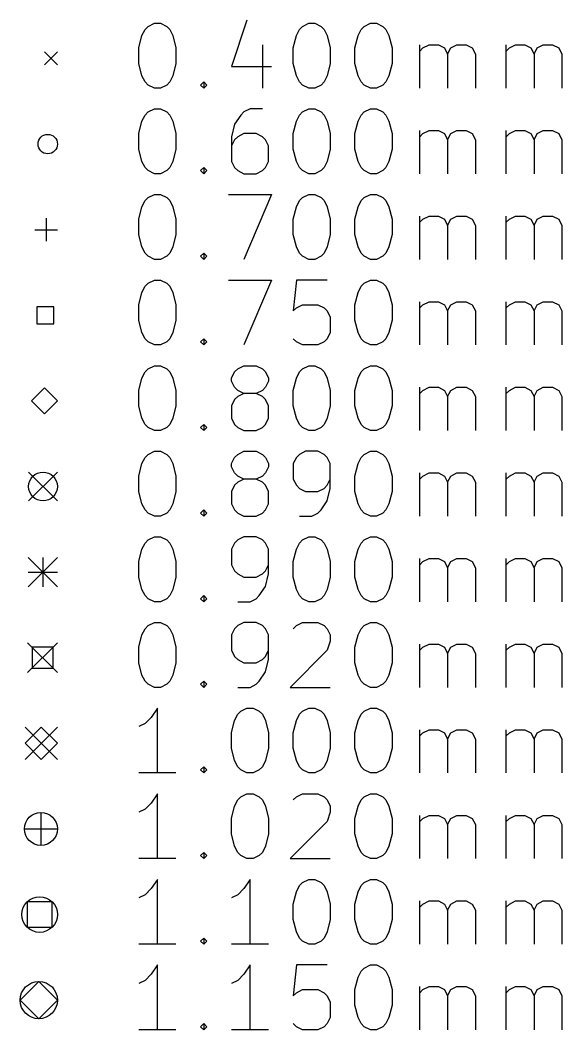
# Model space of a CAD drawing. Extents: x 10 to 419, y -288 to -23.
# Drawn here: x 11.34 to 28.05, y -252.94 to -221.8 of the extents above; entities that cross this region are included whole.
import ezdxf

# ---------------------------------------------------------------- set-up
doc = ezdxf.new("R2010")
doc.units = 0
doc.layers.add('BLACK', color=7, linetype='CONTINUOUS')

msp = doc.modelspace()

# ---------------------------------------------------------------- linework, layer by layer
at = {"layer": 'BLACK', "linetype": 'CONTINUOUS'}
for p, q in [((15.196, -222.085), (15.2912, -221.99)), ((15.2912, -221.99), (15.4817, -221.895)), ((15.4817, -221.895), (15.6722, -221.895)), ((15.6722, -221.895), (15.8627, -221.99)), ((15.8627, -221.99), (15.9579, -222.085)), ((18.3389, -221.8), (17.8627, -223.228)), ((19.9579, -222.085), (20.0531, -221.99)), ((20.0531, -221.99), (20.2436, -221.895)), ((20.2436, -221.895), (20.4341, -221.895)), ((20.4341, -221.895), (20.6246, -221.99)), ((20.6246, -221.99), (20.7198, -222.085)), ((21.8627, -222.085), (21.9579, -221.99)), ((21.9579, -221.99), (22.1484, -221.895)), ((22.1484, -221.895), (22.3389, -221.895)), ((22.3389, -221.895), (22.5293, -221.99)), ((22.5293, -221.99), (22.6246, -222.085)), ((15.0055, -222.657), (15.1008, -222.276)), ((15.1008, -222.276), (15.196, -222.085)), ((15.9579, -222.085), (16.0531, -222.276)), ((16.0531, -222.276), (16.1484, -222.657)), ((19.7674, -222.657), (19.8627, -222.276)), ((19.8627, -222.276), (19.9579, -222.085)), ((20.7198, -222.085), (20.8151, -222.276)), ((20.8151, -222.276), (20.9103, -222.657)), ((21.6722, -222.657), (21.7674, -222.276)), ((21.7674, -222.276), (21.8627, -222.085)), ((22.6246, -222.085), (22.7198, -222.276)), ((22.7198, -222.276), (22.8151, -222.657)), ((18.8151, -222.562), (18.8151, -223.895)), ((23.6722, -223.895), (23.6722, -222.562)), ((23.7674, -222.657), (23.9579, -222.562)), ((23.9579, -222.562), (24.2436, -222.562)), ((24.2436, -222.562), (24.4341, -222.657)), ((24.6246, -222.657), (24.8151, -222.562)), ((24.8151, -222.562), (25.1008, -222.562)), ((25.1008, -222.562), (25.2912, -222.657)), ((26.3389, -223.895), (26.3389, -222.562)), ((26.4341, -222.657), (26.6246, -222.562)), ((26.6246, -222.562), (26.9103, -222.562)), ((26.9103, -222.562), (27.1008, -222.657)), ((27.2912, -222.657), (27.4817, -222.562)), ((27.4817, -222.562), (27.7674, -222.562)), ((27.7674, -222.562), (27.9579, -222.657)), ((12.093, -222.78), (12.493, -223.18)), ((12.493, -222.78), (12.093, -223.18)), ((15.0055, -223.133), (15.0055, -222.657)), ((16.1484, -222.657), (16.1484, -223.133)), ((19.7674, -223.133), (19.7674, -222.657)), ((20.9103, -222.657), (20.9103, -223.133)), ((21.6722, -223.133), (21.6722, -222.657)), ((22.8151, -222.657), (22.8151, -223.133)), ((23.6722, -222.752), (23.7674, -222.657)), ((24.4341, -222.657), (24.5293, -222.847)), ((24.5293, -222.847), (24.6246, -222.657)), ((24.5293, -222.847), (24.5293, -223.895)), ((25.2912, -222.657), (25.3865, -222.847)), ((25.3865, -222.847), (25.3865, -223.895)), ((26.3389, -222.752), (26.4341, -222.657)), ((27.1008, -222.657), (27.196, -222.847)), ((27.196, -222.847), (27.2912, -222.657)), ((27.196, -222.847), (27.196, -223.895)), ((27.9579, -222.657), (28.0531, -222.847)), ((28.0531, -222.847), (28.0531, -223.895)), ((15.1008, -223.514), (15.0055, -223.133)), ((16.1484, -223.133), (16.0531, -223.514)), ((17.8627, -223.228), (19.1008, -223.228)), ((19.8627, -223.514), (19.7674, -223.133)), ((20.9103, -223.133), (20.8151, -223.514)), ((21.7674, -223.514), (21.6722, -223.133)), ((22.8151, -223.133), (22.7198, -223.514)), ((15.196, -223.704), (15.1008, -223.514)), ((16.0531, -223.514), (15.9579, -223.704)), ((19.9579, -223.704), (19.8627, -223.514)), ((20.8151, -223.514), (20.7198, -223.704)), ((21.8627, -223.704), (21.7674, -223.514)), ((22.7198, -223.514), (22.6246, -223.704)), ((15.2912, -223.8), (15.196, -223.704)), ((15.4817, -223.895), (15.2912, -223.8)), ((15.8627, -223.8), (15.6722, -223.895)), ((15.9579, -223.704), (15.8627, -223.8)), ((16.9103, -223.8), (17.0055, -223.704)), ((17.0055, -223.895), (16.9103, -223.8)), ((17.0055, -223.704), (17.1008, -223.8)), ((17.0055, -223.704), (17.0055, -223.895)), ((17.1008, -223.8), (17.0055, -223.895)), ((20.0531, -223.8), (19.9579, -223.704)), ((20.2436, -223.895), (20.0531, -223.8)), ((20.6246, -223.8), (20.4341, -223.895)), ((20.7198, -223.704), (20.6246, -223.8)), ((21.9579, -223.8), (21.8627, -223.704)), ((22.1484, -223.895), (21.9579, -223.8)), ((22.5293, -223.8), (22.3389, -223.895)), ((22.6246, -223.704), (22.5293, -223.8)), ((15.6722, -223.895), (15.4817, -223.895)), ((20.4341, -223.895), (20.2436, -223.895)), ((22.3389, -223.895), (22.1484, -223.895)), ((15.1008, -224.916), (15.196, -224.725)), ((15.196, -224.725), (15.2912, -224.63)), ((15.2912, -224.63), (15.4817, -224.535)), ((15.4817, -224.535), (15.6722, -224.535)), ((15.6722, -224.535), (15.8627, -224.63)), ((15.8627, -224.63), (15.9579, -224.725)), ((15.9579, -224.725), (16.0531, -224.916)), ((18.1484, -224.725), (17.9579, -225.011)), ((18.2436, -224.63), (18.1484, -224.725)), ((18.4341, -224.535), (18.2436, -224.63)), ((18.8151, -224.535), (18.4341, -224.535)), ((19.8627, -224.916), (19.9579, -224.725)), ((19.9579, -224.725), (20.0531, -224.63)), ((20.0531, -224.63), (20.2436, -224.535)), ((20.2436, -224.535), (20.4341, -224.535)), ((20.4341, -224.535), (20.6246, -224.63)), ((20.6246, -224.63), (20.7198, -224.725)), ((20.7198, -224.725), (20.8151, -224.916)), ((21.7674, -224.916), (21.8627, -224.725)), ((21.8627, -224.725), (21.9579, -224.63)), ((21.9579, -224.63), (22.1484, -224.535)), ((22.1484, -224.535), (22.3389, -224.535)), ((22.3389, -224.535), (22.5293, -224.63)), ((22.5293, -224.63), (22.6246, -224.725)), ((22.6246, -224.725), (22.7198, -224.916)), ((15.0055, -225.297), (15.1008, -224.916)), ((16.0531, -224.916), (16.1484, -225.297)), ((17.9579, -225.011), (17.8627, -225.392)), ((19.7674, -225.297), (19.8627, -224.916)), ((20.8151, -224.916), (20.9103, -225.297)), ((21.6722, -225.297), (21.7674, -224.916)), ((22.7198, -224.916), (22.8151, -225.297)), ((15.0055, -225.773), (15.0055, -225.297)), ((16.1484, -225.297), (16.1484, -225.773)), ((17.8627, -225.392), (17.8627, -226.154)), ((18.0531, -225.392), (17.9579, -225.487)), ((18.2436, -225.297), (18.0531, -225.392)), ((18.6246, -225.297), (18.2436, -225.297)), ((18.8151, -225.392), (18.6246, -225.297)), ((18.9103, -225.487), (18.8151, -225.392)), ((19.7674, -225.773), (19.7674, -225.297)), ((20.9103, -225.297), (20.9103, -225.773)), ((21.6722, -225.773), (21.6722, -225.297)), ((22.8151, -225.297), (22.8151, -225.773)), ((23.6722, -226.535), (23.6722, -225.202)), ((23.6722, -225.392), (23.7674, -225.297)), ((23.7674, -225.297), (23.9579, -225.202)), ((23.9579, -225.202), (24.2436, -225.202)), ((24.2436, -225.202), (24.4341, -225.297)), ((24.4341, -225.297), (24.5293, -225.487)), ((24.5293, -225.487), (24.6246, -225.297)), ((24.6246, -225.297), (24.8151, -225.202)), ((24.8151, -225.202), (25.1008, -225.202)), ((25.1008, -225.202), (25.2912, -225.297)), ((25.2912, -225.297), (25.3865, -225.487)), ((26.3389, -226.535), (26.3389, -225.202)), ((26.3389, -225.392), (26.4341, -225.297)), ((26.4341, -225.297), (26.6246, -225.202)), ((26.6246, -225.202), (26.9103, -225.202)), ((26.9103, -225.202), (27.1008, -225.297)), ((27.1008, -225.297), (27.196, -225.487)), ((27.196, -225.487), (27.2912, -225.297)), ((27.2912, -225.297), (27.4817, -225.202)), ((27.4817, -225.202), (27.7674, -225.202)), ((27.7674, -225.202), (27.9579, -225.297)), ((27.9579, -225.297), (28.0531, -225.487)), ((17.9579, -225.487), (17.8627, -225.678)), ((19.0055, -225.678), (18.9103, -225.487)), ((19.0055, -226.154), (19.0055, -225.678)), ((24.5293, -225.487), (24.5293, -226.535)), ((25.3865, -225.487), (25.3865, -226.535)), ((27.196, -225.487), (27.196, -226.535)), ((28.0531, -225.487), (28.0531, -226.535)), ((15.1008, -226.154), (15.0055, -225.773)), ((16.1484, -225.773), (16.0531, -226.154)), ((19.8627, -226.154), (19.7674, -225.773)), ((20.9103, -225.773), (20.8151, -226.154)), ((21.7674, -226.154), (21.6722, -225.773)), ((22.8151, -225.773), (22.7198, -226.154)), ((15.196, -226.344), (15.1008, -226.154)), ((15.2912, -226.44), (15.196, -226.344)), ((15.9579, -226.344), (15.8627, -226.44)), ((16.0531, -226.154), (15.9579, -226.344)), ((16.9103, -226.44), (17.0055, -226.344)), ((17.0055, -226.344), (17.1008, -226.44)), ((17.0055, -226.344), (17.0055, -226.535)), ((17.8627, -226.154), (17.9579, -226.344)), ((17.9579, -226.344), (18.0531, -226.44)), ((18.8151, -226.44), (18.9103, -226.344)), ((18.9103, -226.344), (19.0055, -226.154)), ((19.9579, -226.344), (19.8627, -226.154)), ((20.0531, -226.44), (19.9579, -226.344)), ((20.7198, -226.344), (20.6246, -226.44)), ((20.8151, -226.154), (20.7198, -226.344)), ((21.8627, -226.344), (21.7674, -226.154)), ((21.9579, -226.44), (21.8627, -226.344)), ((22.6246, -226.344), (22.5293, -226.44)), ((22.7198, -226.154), (22.6246, -226.344)), ((15.4817, -226.535), (15.2912, -226.44)), ((15.6722, -226.535), (15.4817, -226.535)), ((15.8627, -226.44), (15.6722, -226.535)), ((17.0055, -226.535), (16.9103, -226.44)), ((17.1008, -226.44), (17.0055, -226.535)), ((18.0531, -226.44), (18.2436, -226.535)), ((18.2436, -226.535), (18.6246, -226.535)), ((18.6246, -226.535), (18.8151, -226.44)), ((20.2436, -226.535), (20.0531, -226.44)), ((20.4341, -226.535), (20.2436, -226.535)), ((20.6246, -226.44), (20.4341, -226.535)), ((22.1484, -226.535), (21.9579, -226.44)), ((22.3389, -226.535), (22.1484, -226.535)), ((22.5293, -226.44), (22.3389, -226.535)), ((15.196, -227.365), (15.2912, -227.27)), ((15.2912, -227.27), (15.4817, -227.175)), ((15.4817, -227.175), (15.6722, -227.175)), ((15.6722, -227.175), (15.8627, -227.27)), ((15.8627, -227.27), (15.9579, -227.365)), ((17.7674, -227.175), (19.1008, -227.175)), ((19.1008, -227.175), (18.2436, -229.175)), ((19.9579, -227.365), (20.0531, -227.27)), ((20.0531, -227.27), (20.2436, -227.175)), ((20.2436, -227.175), (20.4341, -227.175)), ((20.4341, -227.175), (20.6246, -227.27)), ((20.6246, -227.27), (20.7198, -227.365)), ((21.8627, -227.365), (21.9579, -227.27)), ((21.9579, -227.27), (22.1484, -227.175)), ((22.1484, -227.175), (22.3389, -227.175)), ((22.3389, -227.175), (22.5293, -227.27)), ((22.5293, -227.27), (22.6246, -227.365)), ((15.0055, -227.937), (15.1008, -227.556)), ((15.1008, -227.556), (15.196, -227.365)), ((15.9579, -227.365), (16.0531, -227.556)), ((16.0531, -227.556), (16.1484, -227.937)), ((19.7674, -227.937), (19.8627, -227.556)), ((19.8627, -227.556), (19.9579, -227.365)), ((20.7198, -227.365), (20.8151, -227.556)), ((20.8151, -227.556), (20.9103, -227.937)), ((21.6722, -227.937), (21.7674, -227.556)), ((21.7674, -227.556), (21.8627, -227.365)), ((22.6246, -227.365), (22.7198, -227.556)), ((22.7198, -227.556), (22.8151, -227.937)), ((23.6722, -229.175), (23.6722, -227.842)), ((23.7674, -227.937), (23.9579, -227.842)), ((23.9579, -227.842), (24.2436, -227.842)), ((24.2436, -227.842), (24.4341, -227.937)), ((24.6246, -227.937), (24.8151, -227.842)), ((24.8151, -227.842), (25.1008, -227.842)), ((25.1008, -227.842), (25.2912, -227.937)), ((26.3389, -229.175), (26.3389, -227.842)), ((26.4341, -227.937), (26.6246, -227.842)), ((26.6246, -227.842), (26.9103, -227.842)), ((26.9103, -227.842), (27.1008, -227.937)), ((27.2912, -227.937), (27.4817, -227.842)), ((27.4817, -227.842), (27.7674, -227.842)), ((27.7674, -227.842), (27.9579, -227.937)), ((12.143, -227.91), (12.143, -228.61)), ((15.0055, -228.413), (15.0055, -227.937)), ((16.1484, -227.937), (16.1484, -228.413)), ((19.7674, -228.413), (19.7674, -227.937)), ((20.9103, -227.937), (20.9103, -228.413)), ((21.6722, -228.413), (21.6722, -227.937)), ((22.8151, -227.937), (22.8151, -228.413)), ((23.6722, -228.032), (23.7674, -227.937)), ((24.4341, -227.937), (24.5293, -228.127)), ((24.5293, -228.127), (24.6246, -227.937)), ((24.5293, -228.127), (24.5293, -229.175)), ((25.2912, -227.937), (25.3865, -228.127)), ((25.3865, -228.127), (25.3865, -229.175)), ((26.3389, -228.032), (26.4341, -227.937)), ((27.1008, -227.937), (27.196, -228.127)), ((27.196, -228.127), (27.2912, -227.937)), ((27.196, -228.127), (27.196, -229.175)), ((27.9579, -227.937), (28.0531, -228.127)), ((28.0531, -228.127), (28.0531, -229.175)), ((11.793, -228.26), (12.493, -228.26)), ((15.1008, -228.794), (15.0055, -228.413)), ((16.1484, -228.413), (16.0531, -228.794)), ((19.8627, -228.794), (19.7674, -228.413)), ((20.9103, -228.413), (20.8151, -228.794)), ((21.7674, -228.794), (21.6722, -228.413)), ((22.8151, -228.413), (22.7198, -228.794)), ((15.196, -228.984), (15.1008, -228.794)), ((16.0531, -228.794), (15.9579, -228.984)), ((19.9579, -228.984), (19.8627, -228.794)), ((20.8151, -228.794), (20.7198, -228.984)), ((21.8627, -228.984), (21.7674, -228.794)), ((22.7198, -228.794), (22.6246, -228.984)), ((15.2912, -229.08), (15.196, -228.984)), ((15.4817, -229.175), (15.2912, -229.08)), ((15.8627, -229.08), (15.6722, -229.175)), ((15.9579, -228.984), (15.8627, -229.08)), ((16.9103, -229.08), (17.0055, -228.984)), ((17.0055, -229.175), (16.9103, -229.08)), ((17.0055, -228.984), (17.1008, -229.08)), ((17.0055, -228.984), (17.0055, -229.175)), ((17.1008, -229.08), (17.0055, -229.175)), ((20.0531, -229.08), (19.9579, -228.984)), ((20.2436, -229.175), (20.0531, -229.08)), ((20.6246, -229.08), (20.4341, -229.175)), ((20.7198, -228.984), (20.6246, -229.08)), ((21.9579, -229.08), (21.8627, -228.984)), ((22.1484, -229.175), (21.9579, -229.08)), ((22.5293, -229.08), (22.3389, -229.175)), ((22.6246, -228.984), (22.5293, -229.08)), ((15.6722, -229.175), (15.4817, -229.175)), ((20.4341, -229.175), (20.2436, -229.175)), ((22.3389, -229.175), (22.1484, -229.175)), ((15.1008, -230.196), (15.196, -230.005)), ((15.196, -230.005), (15.2912, -229.91)), ((15.2912, -229.91), (15.4817, -229.815)), ((15.4817, -229.815), (15.6722, -229.815)), ((15.6722, -229.815), (15.8627, -229.91)), ((15.8627, -229.91), (15.9579, -230.005)), ((15.9579, -230.005), (16.0531, -230.196)), ((17.7674, -229.815), (19.1008, -229.815)), ((19.1008, -229.815), (18.2436, -231.815)), ((19.8627, -229.815), (19.7674, -230.767)), ((20.8151, -229.815), (19.8627, -229.815)), ((21.7674, -230.196), (21.8627, -230.005)), ((21.8627, -230.005), (21.9579, -229.91)), ((21.9579, -229.91), (22.1484, -229.815)), ((22.1484, -229.815), (22.3389, -229.815)), ((22.3389, -229.815), (22.5293, -229.91)), ((22.5293, -229.91), (22.6246, -230.005)), ((22.6246, -230.005), (22.7198, -230.196)), ((15.0055, -230.577), (15.1008, -230.196)), ((16.0531, -230.196), (16.1484, -230.577)), ((21.6722, -230.577), (21.7674, -230.196)), ((22.7198, -230.196), (22.8151, -230.577)), ((12.3832, -230.635), (11.8528, -230.635)), ((11.8528, -230.635), (11.8528, -231.165)), ((12.3832, -231.165), (12.3832, -230.635)), ((15.0055, -231.053), (15.0055, -230.577)), ((16.1484, -230.577), (16.1484, -231.053)), ((19.7674, -230.767), (19.8627, -230.672)), ((19.8627, -230.672), (20.0531, -230.577)), ((20.0531, -230.577), (20.5293, -230.577)), ((20.5293, -230.577), (20.7198, -230.672)), ((20.7198, -230.672), (20.8151, -230.767)), ((21.6722, -231.053), (21.6722, -230.577)), ((22.8151, -230.577), (22.8151, -231.053)), ((23.6722, -231.815), (23.6722, -230.482)), ((23.6722, -230.672), (23.7674, -230.577)), ((23.7674, -230.577), (23.9579, -230.482)), ((23.9579, -230.482), (24.2436, -230.482)), ((24.2436, -230.482), (24.4341, -230.577)), ((24.4341, -230.577), (24.5293, -230.767)), ((24.5293, -230.767), (24.6246, -230.577)), ((24.6246, -230.577), (24.8151, -230.482)), ((24.8151, -230.482), (25.1008, -230.482)), ((25.1008, -230.482), (25.2912, -230.577)), ((25.2912, -230.577), (25.3865, -230.767)), ((26.3389, -231.815), (26.3389, -230.482)), ((26.3389, -230.672), (26.4341, -230.577)), ((26.4341, -230.577), (26.6246, -230.482)), ((26.6246, -230.482), (26.9103, -230.482)), ((26.9103, -230.482), (27.1008, -230.577)), ((27.1008, -230.577), (27.196, -230.767)), ((27.196, -230.767), (27.2912, -230.577)), ((27.2912, -230.577), (27.4817, -230.482)), ((27.4817, -230.482), (27.7674, -230.482)), ((27.7674, -230.482), (27.9579, -230.577)), ((27.9579, -230.577), (28.0531, -230.767)), ((20.8151, -230.767), (20.9103, -230.958)), ((20.9103, -230.958), (20.9103, -231.434)), ((24.5293, -230.767), (24.5293, -231.815)), ((25.3865, -230.767), (25.3865, -231.815)), ((27.196, -230.767), (27.196, -231.815)), ((28.0531, -230.767), (28.0531, -231.815)), ((11.8528, -231.165), (12.3832, -231.165)), ((15.1008, -231.434), (15.0055, -231.053)), ((16.1484, -231.053), (16.0531, -231.434)), ((21.7674, -231.434), (21.6722, -231.053)), ((22.8151, -231.053), (22.7198, -231.434)), ((15.196, -231.624), (15.1008, -231.434)), ((15.2912, -231.72), (15.196, -231.624)), ((15.9579, -231.624), (15.8627, -231.72)), ((16.0531, -231.434), (15.9579, -231.624)), ((16.9103, -231.72), (17.0055, -231.624)), ((17.0055, -231.624), (17.1008, -231.72)), ((17.0055, -231.624), (17.0055, -231.815)), ((19.8627, -231.72), (19.7674, -231.624)), ((20.8151, -231.624), (20.7198, -231.72)), ((20.9103, -231.434), (20.8151, -231.624)), ((21.8627, -231.624), (21.7674, -231.434)), ((21.9579, -231.72), (21.8627, -231.624)), ((22.6246, -231.624), (22.5293, -231.72)), ((22.7198, -231.434), (22.6246, -231.624)), ((15.4817, -231.815), (15.2912, -231.72)), ((15.6722, -231.815), (15.4817, -231.815)), ((15.8627, -231.72), (15.6722, -231.815)), ((17.0055, -231.815), (16.9103, -231.72)), ((17.1008, -231.72), (17.0055, -231.815)), ((20.0531, -231.815), (19.8627, -231.72)), ((20.5293, -231.815), (20.0531, -231.815)), ((20.7198, -231.72), (20.5293, -231.815)), ((22.1484, -231.815), (21.9579, -231.72)), ((22.3389, -231.815), (22.1484, -231.815)), ((22.5293, -231.72), (22.3389, -231.815)), ((15.196, -232.645), (15.2912, -232.55)), ((15.2912, -232.55), (15.4817, -232.455)), ((15.4817, -232.455), (15.6722, -232.455)), ((15.6722, -232.455), (15.8627, -232.55)), ((15.8627, -232.55), (15.9579, -232.645)), ((17.9579, -232.645), (18.0531, -232.55)), ((18.0531, -232.55), (18.2436, -232.455)), ((18.2436, -232.455), (18.6246, -232.455)), ((18.6246, -232.455), (18.8151, -232.55)), ((18.8151, -232.55), (18.9103, -232.645)), ((19.9579, -232.645), (20.0531, -232.55)), ((20.0531, -232.55), (20.2436, -232.455)), ((20.2436, -232.455), (20.4341, -232.455)), ((20.4341, -232.455), (20.6246, -232.55)), ((20.6246, -232.55), (20.7198, -232.645)), ((21.8627, -232.645), (21.9579, -232.55)), ((21.9579, -232.55), (22.1484, -232.455)), ((22.1484, -232.455), (22.3389, -232.455)), ((22.3389, -232.455), (22.5293, -232.55)), ((22.5293, -232.55), (22.6246, -232.645)), ((15.0055, -233.217), (15.1008, -232.836)), ((15.1008, -232.836), (15.196, -232.645)), ((15.9579, -232.645), (16.0531, -232.836)), ((16.0531, -232.836), (16.1484, -233.217)), ((17.8627, -232.836), (17.9579, -232.645)), ((17.8627, -232.931), (17.8627, -232.836)), ((18.9103, -232.645), (19.0055, -232.836)), ((19.0055, -232.836), (19.0055, -232.931)), ((19.7674, -233.217), (19.8627, -232.836)), ((19.8627, -232.836), (19.9579, -232.645)), ((20.7198, -232.645), (20.8151, -232.836)), ((20.8151, -232.836), (20.9103, -233.217)), ((21.6722, -233.217), (21.7674, -232.836)), ((21.7674, -232.836), (21.8627, -232.645)), ((22.6246, -232.645), (22.7198, -232.836)), ((22.7198, -232.836), (22.8151, -233.217)), ((12.093, -233.14), (11.693, -233.54)), ((12.493, -233.54), (12.093, -233.14)), ((17.9579, -233.122), (17.8627, -232.931)), ((18.0531, -233.217), (17.9579, -233.122)), ((18.9103, -233.122), (18.8151, -233.217)), ((19.0055, -232.931), (18.9103, -233.122)), ((23.6722, -234.455), (23.6722, -233.122)), ((23.7674, -233.217), (23.9579, -233.122)), ((23.9579, -233.122), (24.2436, -233.122)), ((24.2436, -233.122), (24.4341, -233.217)), ((24.6246, -233.217), (24.8151, -233.122)), ((24.8151, -233.122), (25.1008, -233.122)), ((25.1008, -233.122), (25.2912, -233.217)), ((26.3389, -234.455), (26.3389, -233.122)), ((26.4341, -233.217), (26.6246, -233.122)), ((26.6246, -233.122), (26.9103, -233.122)), ((26.9103, -233.122), (27.1008, -233.217)), ((27.2912, -233.217), (27.4817, -233.122)), ((27.4817, -233.122), (27.7674, -233.122)), ((27.7674, -233.122), (27.9579, -233.217)), ((15.0055, -233.693), (15.0055, -233.217)), ((16.1484, -233.217), (16.1484, -233.693)), ((17.9579, -233.502), (17.8627, -233.693)), ((18.0531, -233.407), (17.9579, -233.502)), ((18.2436, -233.312), (18.0531, -233.217)), ((18.2436, -233.312), (18.0531, -233.407)), ((18.6246, -233.312), (18.2436, -233.312)), ((18.8151, -233.217), (18.6246, -233.312)), ((18.8151, -233.407), (18.6246, -233.312)), ((18.9103, -233.502), (18.8151, -233.407)), ((19.0055, -233.693), (18.9103, -233.502)), ((19.7674, -233.693), (19.7674, -233.217)), ((20.9103, -233.217), (20.9103, -233.693)), ((21.6722, -233.693), (21.6722, -233.217)), ((22.8151, -233.217), (22.8151, -233.693)), ((23.6722, -233.312), (23.7674, -233.217)), ((24.4341, -233.217), (24.5293, -233.407)), ((24.5293, -233.407), (24.6246, -233.217)), ((24.5293, -233.407), (24.5293, -234.455)), ((25.2912, -233.217), (25.3865, -233.407)), ((25.3865, -233.407), (25.3865, -234.455)), ((26.3389, -233.312), (26.4341, -233.217)), ((27.1008, -233.217), (27.196, -233.407)), ((27.196, -233.407), (27.2912, -233.217)), ((27.196, -233.407), (27.196, -234.455)), ((27.9579, -233.217), (28.0531, -233.407)), ((28.0531, -233.407), (28.0531, -234.455)), ((11.693, -233.54), (12.093, -233.94)), ((12.093, -233.94), (12.493, -233.54)), ((15.1008, -234.074), (15.0055, -233.693)), ((16.1484, -233.693), (16.0531, -234.074)), ((17.8627, -233.693), (17.8627, -234.074)), ((19.0055, -234.074), (19.0055, -233.693)), ((19.8627, -234.074), (19.7674, -233.693)), ((20.9103, -233.693), (20.8151, -234.074)), ((21.7674, -234.074), (21.6722, -233.693)), ((22.8151, -233.693), (22.7198, -234.074)), ((15.196, -234.264), (15.1008, -234.074)), ((16.0531, -234.074), (15.9579, -234.264)), ((17.8627, -234.074), (17.9579, -234.264)), ((18.9103, -234.264), (19.0055, -234.074)), ((19.9579, -234.264), (19.8627, -234.074)), ((20.8151, -234.074), (20.7198, -234.264)), ((21.8627, -234.264), (21.7674, -234.074)), ((22.7198, -234.074), (22.6246, -234.264)), ((15.2912, -234.36), (15.196, -234.264)), ((15.4817, -234.455), (15.2912, -234.36)), ((15.8627, -234.36), (15.6722, -234.455)), ((15.9579, -234.264), (15.8627, -234.36)), ((16.9103, -234.36), (17.0055, -234.264)), ((17.0055, -234.455), (16.9103, -234.36)), ((17.0055, -234.264), (17.1008, -234.36)), ((17.0055, -234.264), (17.0055, -234.455)), ((17.1008, -234.36), (17.0055, -234.455)), ((17.9579, -234.264), (18.0531, -234.36)), ((18.0531, -234.36), (18.2436, -234.455)), ((18.6246, -234.455), (18.8151, -234.36)), ((18.8151, -234.36), (18.9103, -234.264)), ((20.0531, -234.36), (19.9579, -234.264)), ((20.2436, -234.455), (20.0531, -234.36)), ((20.6246, -234.36), (20.4341, -234.455)), ((20.7198, -234.264), (20.6246, -234.36)), ((21.9579, -234.36), (21.8627, -234.264)), ((22.1484, -234.455), (21.9579, -234.36)), ((22.5293, -234.36), (22.3389, -234.455)), ((22.6246, -234.264), (22.5293, -234.36)), ((15.6722, -234.455), (15.4817, -234.455)), ((18.2436, -234.455), (18.6246, -234.455)), ((20.4341, -234.455), (20.2436, -234.455)), ((22.3389, -234.455), (22.1484, -234.455)), ((15.1008, -235.476), (15.196, -235.285)), ((15.196, -235.285), (15.2912, -235.19)), ((15.2912, -235.19), (15.4817, -235.095)), ((15.4817, -235.095), (15.6722, -235.095)), ((15.6722, -235.095), (15.8627, -235.19)), ((15.8627, -235.19), (15.9579, -235.285)), ((15.9579, -235.285), (16.0531, -235.476)), ((17.8627, -235.476), (17.9579, -235.285)), ((17.9579, -235.285), (18.0531, -235.19)), ((18.0531, -235.19), (18.2436, -235.095)), ((18.2436, -235.095), (18.6246, -235.095)), ((18.6246, -235.095), (18.8151, -235.19)), ((18.8151, -235.19), (18.9103, -235.285)), ((18.9103, -235.285), (19.0055, -235.476)), ((19.8627, -235.285), (19.7674, -235.476)), ((19.9579, -235.19), (19.8627, -235.285)), ((20.1484, -235.095), (19.9579, -235.19)), ((20.5293, -235.095), (20.1484, -235.095)), ((20.7198, -235.19), (20.5293, -235.095)), ((20.8151, -235.285), (20.7198, -235.19)), ((20.9103, -235.476), (20.8151, -235.285)), ((21.7674, -235.476), (21.8627, -235.285)), ((21.8627, -235.285), (21.9579, -235.19)), ((21.9579, -235.19), (22.1484, -235.095)), ((22.1484, -235.095), (22.3389, -235.095)), ((22.3389, -235.095), (22.5293, -235.19)), ((22.5293, -235.19), (22.6246, -235.285)), ((22.6246, -235.285), (22.7198, -235.476)), ((15.0055, -235.857), (15.1008, -235.476)), ((16.0531, -235.476), (16.1484, -235.857)), ((17.8627, -235.571), (17.8627, -235.476)), ((17.9579, -235.762), (17.8627, -235.571)), ((19.0055, -235.571), (18.9103, -235.762)), ((19.0055, -235.476), (19.0055, -235.571)), ((19.7674, -235.476), (19.7674, -235.952)), ((20.9103, -236.238), (20.9103, -235.476)), ((21.6722, -235.857), (21.7674, -235.476)), ((22.7198, -235.476), (22.8151, -235.857)), ((11.603, -235.735), (12.493, -236.625)), ((12.493, -235.735), (11.603, -236.625)), ((15.0055, -236.333), (15.0055, -235.857)), ((16.1484, -235.857), (16.1484, -236.333)), ((18.0531, -235.857), (17.9579, -235.762)), ((18.2436, -235.952), (18.0531, -235.857)), ((18.2436, -235.952), (18.0531, -236.047)), ((18.6246, -235.952), (18.2436, -235.952)), ((18.8151, -235.857), (18.6246, -235.952)), ((18.8151, -236.047), (18.6246, -235.952)), ((18.9103, -235.762), (18.8151, -235.857)), ((19.7674, -235.952), (19.8627, -236.142)), ((20.8151, -236.142), (20.9103, -235.952)), ((21.6722, -236.333), (21.6722, -235.857)), ((22.8151, -235.857), (22.8151, -236.333)), ((23.6722, -237.095), (23.6722, -235.762)), ((23.6722, -235.952), (23.7674, -235.857)), ((23.7674, -235.857), (23.9579, -235.762)), ((23.9579, -235.762), (24.2436, -235.762)), ((24.2436, -235.762), (24.4341, -235.857)), ((24.4341, -235.857), (24.5293, -236.047)), ((24.5293, -236.047), (24.6246, -235.857)), ((24.6246, -235.857), (24.8151, -235.762)), ((24.8151, -235.762), (25.1008, -235.762)), ((25.1008, -235.762), (25.2912, -235.857)), ((25.2912, -235.857), (25.3865, -236.047)), ((26.3389, -237.095), (26.3389, -235.762)), ((26.3389, -235.952), (26.4341, -235.857)), ((26.4341, -235.857), (26.6246, -235.762)), ((26.6246, -235.762), (26.9103, -235.762)), ((26.9103, -235.762), (27.1008, -235.857)), ((27.1008, -235.857), (27.196, -236.047)), ((27.196, -236.047), (27.2912, -235.857)), ((27.2912, -235.857), (27.4817, -235.762)), ((27.4817, -235.762), (27.7674, -235.762)), ((27.7674, -235.762), (27.9579, -235.857)), ((27.9579, -235.857), (28.0531, -236.047)), ((17.9579, -236.142), (17.8627, -236.333)), ((18.0531, -236.047), (17.9579, -236.142)), ((18.9103, -236.142), (18.8151, -236.047)), ((19.0055, -236.333), (18.9103, -236.142)), ((19.8627, -236.142), (19.9579, -236.238)), ((19.9579, -236.238), (20.1484, -236.333)), ((20.5293, -236.333), (20.7198, -236.238)), ((20.7198, -236.238), (20.8151, -236.142)), ((20.8151, -236.619), (20.9103, -236.238)), ((24.5293, -236.047), (24.5293, -237.095)), ((25.3865, -236.047), (25.3865, -237.095)), ((27.196, -236.047), (27.196, -237.095)), ((28.0531, -236.047), (28.0531, -237.095)), ((15.1008, -236.714), (15.0055, -236.333)), ((16.1484, -236.333), (16.0531, -236.714)), ((17.8627, -236.333), (17.8627, -236.714)), ((19.0055, -236.714), (19.0055, -236.333)), ((20.1484, -236.333), (20.5293, -236.333)), ((20.6246, -236.904), (20.8151, -236.619)), ((21.7674, -236.714), (21.6722, -236.333)), ((22.8151, -236.333), (22.7198, -236.714)), ((15.196, -236.904), (15.1008, -236.714)), ((15.2912, -237), (15.196, -236.904)), ((15.9579, -236.904), (15.8627, -237)), ((16.0531, -236.714), (15.9579, -236.904)), ((16.9103, -237), (17.0055, -236.904)), ((17.0055, -236.904), (17.1008, -237)), ((17.0055, -236.904), (17.0055, -237.095)), ((17.8627, -236.714), (17.9579, -236.904)), ((17.9579, -236.904), (18.0531, -237)), ((18.8151, -237), (18.9103, -236.904)), ((18.9103, -236.904), (19.0055, -236.714)), ((20.5293, -237), (20.6246, -236.904)), ((21.8627, -236.904), (21.7674, -236.714)), ((21.9579, -237), (21.8627, -236.904)), ((22.6246, -236.904), (22.5293, -237)), ((22.7198, -236.714), (22.6246, -236.904)), ((15.4817, -237.095), (15.2912, -237)), ((15.6722, -237.095), (15.4817, -237.095)), ((15.8627, -237), (15.6722, -237.095)), ((17.0055, -237.095), (16.9103, -237)), ((17.1008, -237), (17.0055, -237.095)), ((18.0531, -237), (18.2436, -237.095)), ((18.2436, -237.095), (18.6246, -237.095)), ((18.6246, -237.095), (18.8151, -237)), ((19.9579, -237.095), (20.3389, -237.095)), ((20.3389, -237.095), (20.5293, -237)), ((22.1484, -237.095), (21.9579, -237)), ((22.3389, -237.095), (22.1484, -237.095)), ((22.5293, -237), (22.3389, -237.095)), ((15.196, -237.925), (15.2912, -237.83)), ((15.2912, -237.83), (15.4817, -237.735)), ((15.4817, -237.735), (15.6722, -237.735)), ((15.6722, -237.735), (15.8627, -237.83)), ((15.8627, -237.83), (15.9579, -237.925)), ((18.0531, -237.83), (17.9579, -237.925)), ((18.2436, -237.735), (18.0531, -237.83)), ((18.6246, -237.735), (18.2436, -237.735)), ((18.8151, -237.83), (18.6246, -237.735)), ((18.9103, -237.925), (18.8151, -237.83)), ((19.9579, -237.925), (20.0531, -237.83)), ((20.0531, -237.83), (20.2436, -237.735)), ((20.2436, -237.735), (20.4341, -237.735)), ((20.4341, -237.735), (20.6246, -237.83)), ((20.6246, -237.83), (20.7198, -237.925)), ((21.8627, -237.925), (21.9579, -237.83)), ((21.9579, -237.83), (22.1484, -237.735)), ((22.1484, -237.735), (22.3389, -237.735)), ((22.3389, -237.735), (22.5293, -237.83)), ((22.5293, -237.83), (22.6246, -237.925)), ((15.0055, -238.497), (15.1008, -238.116)), ((15.1008, -238.116), (15.196, -237.925)), ((15.9579, -237.925), (16.0531, -238.116)), ((16.0531, -238.116), (16.1484, -238.497)), ((17.9579, -237.925), (17.8627, -238.116)), ((17.8627, -238.116), (17.8627, -238.592)), ((19.0055, -238.116), (18.9103, -237.925)), ((19.0055, -238.878), (19.0055, -238.116)), ((19.7674, -238.497), (19.8627, -238.116)), ((19.8627, -238.116), (19.9579, -237.925)), ((20.7198, -237.925), (20.8151, -238.116)), ((20.8151, -238.116), (20.9103, -238.497)), ((21.6722, -238.497), (21.7674, -238.116)), ((21.7674, -238.116), (21.8627, -237.925)), ((22.6246, -237.925), (22.7198, -238.116)), ((22.7198, -238.116), (22.8151, -238.497)), ((11.593, -238.37), (12.493, -239.27)), ((12.493, -238.37), (11.593, -239.27)), ((12.043, -238.37), (12.043, -239.27)), ((23.6722, -239.735), (23.6722, -238.402)), ((23.7674, -238.497), (23.9579, -238.402)), ((23.9579, -238.402), (24.2436, -238.402)), ((24.2436, -238.402), (24.4341, -238.497)), ((24.6246, -238.497), (24.8151, -238.402)), ((24.8151, -238.402), (25.1008, -238.402)), ((25.1008, -238.402), (25.2912, -238.497)), ((26.3389, -239.735), (26.3389, -238.402)), ((26.4341, -238.497), (26.6246, -238.402)), ((26.6246, -238.402), (26.9103, -238.402)), ((26.9103, -238.402), (27.1008, -238.497)), ((27.2912, -238.497), (27.4817, -238.402)), ((27.4817, -238.402), (27.7674, -238.402)), ((27.7674, -238.402), (27.9579, -238.497)), ((15.0055, -238.973), (15.0055, -238.497)), ((16.1484, -238.497), (16.1484, -238.973)), ((17.8627, -238.592), (17.9579, -238.782)), ((17.9579, -238.782), (18.0531, -238.878)), ((18.8151, -238.878), (18.9103, -238.782)), ((18.9103, -238.782), (19.0055, -238.592)), ((19.7674, -238.973), (19.7674, -238.497)), ((20.9103, -238.497), (20.9103, -238.973)), ((21.6722, -238.973), (21.6722, -238.497)), ((22.8151, -238.497), (22.8151, -238.973)), ((23.6722, -238.592), (23.7674, -238.497)), ((24.4341, -238.497), (24.5293, -238.687)), ((24.5293, -238.687), (24.6246, -238.497)), ((24.5293, -238.687), (24.5293, -239.735)), ((25.2912, -238.497), (25.3865, -238.687)), ((25.3865, -238.687), (25.3865, -239.735)), ((26.3389, -238.592), (26.4341, -238.497)), ((27.1008, -238.497), (27.196, -238.687)), ((27.196, -238.687), (27.2912, -238.497)), ((27.196, -238.687), (27.196, -239.735)), ((27.9579, -238.497), (28.0531, -238.687)), ((28.0531, -238.687), (28.0531, -239.735)), ((11.593, -238.82), (12.493, -238.82)), ((15.1008, -239.354), (15.0055, -238.973)), ((16.1484, -238.973), (16.0531, -239.354)), ((18.0531, -238.878), (18.2436, -238.973)), ((18.2436, -238.973), (18.6246, -238.973)), ((18.6246, -238.973), (18.8151, -238.878)), ((18.9103, -239.259), (19.0055, -238.878)), ((19.8627, -239.354), (19.7674, -238.973)), ((20.9103, -238.973), (20.8151, -239.354)), ((21.7674, -239.354), (21.6722, -238.973)), ((22.8151, -238.973), (22.7198, -239.354)), ((15.196, -239.544), (15.1008, -239.354)), ((16.0531, -239.354), (15.9579, -239.544)), ((18.7198, -239.544), (18.9103, -239.259)), ((19.9579, -239.544), (19.8627, -239.354)), ((20.8151, -239.354), (20.7198, -239.544)), ((21.8627, -239.544), (21.7674, -239.354)), ((22.7198, -239.354), (22.6246, -239.544)), ((15.2912, -239.64), (15.196, -239.544)), ((15.4817, -239.735), (15.2912, -239.64)), ((15.6722, -239.735), (15.4817, -239.735)), ((15.8627, -239.64), (15.6722, -239.735)), ((15.9579, -239.544), (15.8627, -239.64)), ((16.9103, -239.64), (17.0055, -239.544)), ((17.0055, -239.735), (16.9103, -239.64)), ((17.0055, -239.544), (17.1008, -239.64)), ((17.0055, -239.544), (17.0055, -239.735)), ((17.1008, -239.64), (17.0055, -239.735)), ((18.0531, -239.735), (18.4341, -239.735)), ((18.4341, -239.735), (18.6246, -239.64)), ((18.6246, -239.64), (18.7198, -239.544)), ((20.0531, -239.64), (19.9579, -239.544)), ((20.2436, -239.735), (20.0531, -239.64)), ((20.4341, -239.735), (20.2436, -239.735)), ((20.6246, -239.64), (20.4341, -239.735)), ((20.7198, -239.544), (20.6246, -239.64)), ((21.9579, -239.64), (21.8627, -239.544)), ((22.1484, -239.735), (21.9579, -239.64)), ((22.3389, -239.735), (22.1484, -239.735)), ((22.5293, -239.64), (22.3389, -239.735)), ((22.6246, -239.544), (22.5293, -239.64)), ((15.1008, -240.756), (15.196, -240.565)), ((15.196, -240.565), (15.2912, -240.47)), ((15.2912, -240.47), (15.4817, -240.375)), ((15.4817, -240.375), (15.6722, -240.375)), ((15.6722, -240.375), (15.8627, -240.47)), ((15.8627, -240.47), (15.9579, -240.565)), ((15.9579, -240.565), (16.0531, -240.756)), ((17.9579, -240.565), (17.8627, -240.756)), ((18.0531, -240.47), (17.9579, -240.565)), ((18.2436, -240.375), (18.0531, -240.47)), ((18.6246, -240.375), (18.2436, -240.375)), ((18.8151, -240.47), (18.6246, -240.375)), ((18.9103, -240.565), (18.8151, -240.47)), ((19.0055, -240.756), (18.9103, -240.565)), ((19.7674, -240.565), (19.8627, -240.47)), ((19.8627, -240.47), (20.0531, -240.375)), ((20.0531, -240.375), (20.5293, -240.375)), ((20.5293, -240.375), (20.7198, -240.47)), ((20.7198, -240.47), (20.8151, -240.565)), ((20.8151, -240.565), (20.9103, -240.756)), ((21.7674, -240.756), (21.8627, -240.565)), ((21.8627, -240.565), (21.9579, -240.47)), ((21.9579, -240.47), (22.1484, -240.375)), ((22.1484, -240.375), (22.3389, -240.375)), ((22.3389, -240.375), (22.5293, -240.47)), ((22.5293, -240.47), (22.6246, -240.565)), ((22.6246, -240.565), (22.7198, -240.756)), ((15.0055, -241.137), (15.1008, -240.756)), ((16.0531, -240.756), (16.1484, -241.137)), ((17.8627, -240.756), (17.8627, -241.232)), ((19.0055, -241.518), (19.0055, -240.756)), ((20.9103, -240.946), (20.8151, -241.232)), ((20.9103, -240.756), (20.9103, -240.946)), ((21.6722, -241.137), (21.7674, -240.756)), ((22.7198, -240.756), (22.8151, -241.137)), ((11.573, -241), (12.493, -241.92)), ((12.493, -241), (11.573, -241.92)), ((12.3583, -241.135), (11.7077, -241.135)), ((11.7077, -241.135), (11.7077, -241.785)), ((12.3583, -241.785), (12.3583, -241.135)), ((15.0055, -241.613), (15.0055, -241.137)), ((16.1484, -241.137), (16.1484, -241.613)), ((17.8627, -241.232), (17.9579, -241.422)), ((18.9103, -241.422), (19.0055, -241.232)), ((20.8151, -241.232), (19.6722, -242.375)), ((21.6722, -241.613), (21.6722, -241.137)), ((22.8151, -241.137), (22.8151, -241.613)), ((23.6722, -242.375), (23.6722, -241.042)), ((23.6722, -241.232), (23.7674, -241.137)), ((23.7674, -241.137), (23.9579, -241.042)), ((23.9579, -241.042), (24.2436, -241.042)), ((24.2436, -241.042), (24.4341, -241.137)), ((24.4341, -241.137), (24.5293, -241.327)), ((24.5293, -241.327), (24.6246, -241.137)), ((24.6246, -241.137), (24.8151, -241.042)), ((24.8151, -241.042), (25.1008, -241.042)), ((25.1008, -241.042), (25.2912, -241.137)), ((25.2912, -241.137), (25.3865, -241.327)), ((26.3389, -242.375), (26.3389, -241.042)), ((26.3389, -241.232), (26.4341, -241.137)), ((26.4341, -241.137), (26.6246, -241.042)), ((26.6246, -241.042), (26.9103, -241.042)), ((26.9103, -241.042), (27.1008, -241.137)), ((27.1008, -241.137), (27.196, -241.327)), ((27.196, -241.327), (27.2912, -241.137)), ((27.2912, -241.137), (27.4817, -241.042)), ((27.4817, -241.042), (27.7674, -241.042)), ((27.7674, -241.042), (27.9579, -241.137)), ((27.9579, -241.137), (28.0531, -241.327)), ((17.9579, -241.422), (18.0531, -241.518)), ((18.0531, -241.518), (18.2436, -241.613)), ((18.6246, -241.613), (18.8151, -241.518)), ((18.8151, -241.518), (18.9103, -241.422)), ((18.9103, -241.899), (19.0055, -241.518)), ((24.5293, -241.327), (24.5293, -242.375)), ((25.3865, -241.327), (25.3865, -242.375)), ((27.196, -241.327), (27.196, -242.375)), ((28.0531, -241.327), (28.0531, -242.375)), ((11.7077, -241.785), (12.3583, -241.785)), ((15.1008, -241.994), (15.0055, -241.613)), ((16.1484, -241.613), (16.0531, -241.994)), ((18.2436, -241.613), (18.6246, -241.613)), ((18.7198, -242.184), (18.9103, -241.899)), ((21.7674, -241.994), (21.6722, -241.613)), ((22.8151, -241.613), (22.7198, -241.994)), ((15.196, -242.184), (15.1008, -241.994)), ((15.2912, -242.28), (15.196, -242.184)), ((15.9579, -242.184), (15.8627, -242.28)), ((16.0531, -241.994), (15.9579, -242.184)), ((16.9103, -242.28), (17.0055, -242.184)), ((17.0055, -242.184), (17.1008, -242.28)), ((17.0055, -242.184), (17.0055, -242.375)), ((18.6246, -242.28), (18.7198, -242.184)), ((21.8627, -242.184), (21.7674, -241.994)), ((21.9579, -242.28), (21.8627, -242.184)), ((22.6246, -242.184), (22.5293, -242.28)), ((22.7198, -241.994), (22.6246, -242.184)), ((15.4817, -242.375), (15.2912, -242.28)), ((15.6722, -242.375), (15.4817, -242.375)), ((15.8627, -242.28), (15.6722, -242.375)), ((17.0055, -242.375), (16.9103, -242.28)), ((17.1008, -242.28), (17.0055, -242.375)), ((18.0531, -242.375), (18.4341, -242.375)), ((18.4341, -242.375), (18.6246, -242.28)), ((19.6722, -242.375), (20.9103, -242.375)), ((22.1484, -242.375), (21.9579, -242.28)), ((22.3389, -242.375), (22.1484, -242.375)), ((22.5293, -242.28), (22.3389, -242.375)), ((15.577, -243.015), (15.3865, -243.301)), ((15.577, -245.015), (15.577, -243.015)), ((18.0531, -243.205), (18.1484, -243.11)), ((18.1484, -243.11), (18.3389, -243.015)), ((18.3389, -243.015), (18.5293, -243.015)), ((18.5293, -243.015), (18.7198, -243.11)), ((18.7198, -243.11), (18.8151, -243.205)), ((19.9579, -243.205), (20.0531, -243.11)), ((20.0531, -243.11), (20.2436, -243.015)), ((20.2436, -243.015), (20.4341, -243.015)), ((20.4341, -243.015), (20.6246, -243.11)), ((20.6246, -243.11), (20.7198, -243.205)), ((21.8627, -243.205), (21.9579, -243.11)), ((21.9579, -243.11), (22.1484, -243.015)), ((22.1484, -243.015), (22.3389, -243.015)), ((22.3389, -243.015), (22.5293, -243.11)), ((22.5293, -243.11), (22.6246, -243.205)), ((15.3865, -243.301), (15.196, -243.491)), ((17.8627, -243.777), (17.9579, -243.396)), ((17.9579, -243.396), (18.0531, -243.205)), ((18.8151, -243.205), (18.9103, -243.396)), ((18.9103, -243.396), (19.0055, -243.777)), ((19.7674, -243.777), (19.8627, -243.396)), ((19.8627, -243.396), (19.9579, -243.205)), ((20.7198, -243.205), (20.8151, -243.396)), ((20.8151, -243.396), (20.9103, -243.777)), ((21.6722, -243.777), (21.7674, -243.396)), ((21.7674, -243.396), (21.8627, -243.205)), ((22.6246, -243.205), (22.7198, -243.396)), ((22.7198, -243.396), (22.8151, -243.777)), ((11.493, -243.6), (12.493, -244.6)), ((12.493, -243.6), (11.493, -244.6)), ((11.993, -243.6), (11.493, -244.1)), ((12.493, -244.1), (11.993, -243.6)), ((15.196, -243.491), (15.0055, -243.586)), ((17.8627, -244.253), (17.8627, -243.777)), ((19.0055, -243.777), (19.0055, -244.253)), ((19.7674, -244.253), (19.7674, -243.777)), ((20.9103, -243.777), (20.9103, -244.253)), ((21.6722, -244.253), (21.6722, -243.777)), ((22.8151, -243.777), (22.8151, -244.253)), ((23.6722, -245.015), (23.6722, -243.682)), ((23.6722, -243.872), (23.7674, -243.777)), ((23.7674, -243.777), (23.9579, -243.682)), ((23.9579, -243.682), (24.2436, -243.682)), ((24.2436, -243.682), (24.4341, -243.777)), ((24.4341, -243.777), (24.5293, -243.967)), ((24.5293, -243.967), (24.6246, -243.777)), ((24.6246, -243.777), (24.8151, -243.682)), ((24.8151, -243.682), (25.1008, -243.682)), ((25.1008, -243.682), (25.2912, -243.777)), ((25.2912, -243.777), (25.3865, -243.967)), ((26.3389, -245.015), (26.3389, -243.682)), ((26.3389, -243.872), (26.4341, -243.777)), ((26.4341, -243.777), (26.6246, -243.682)), ((26.6246, -243.682), (26.9103, -243.682)), ((26.9103, -243.682), (27.1008, -243.777)), ((27.1008, -243.777), (27.196, -243.967)), ((27.196, -243.967), (27.2912, -243.777)), ((27.2912, -243.777), (27.4817, -243.682)), ((27.4817, -243.682), (27.7674, -243.682)), ((27.7674, -243.682), (27.9579, -243.777)), ((27.9579, -243.777), (28.0531, -243.967)), ((24.5293, -243.967), (24.5293, -245.015)), ((25.3865, -243.967), (25.3865, -245.015)), ((27.196, -243.967), (27.196, -245.015)), ((28.0531, -243.967), (28.0531, -245.015)), ((11.493, -244.1), (11.993, -244.6)), ((11.993, -244.6), (12.493, -244.1)), ((17.9579, -244.634), (17.8627, -244.253)), ((19.0055, -244.253), (18.9103, -244.634)), ((19.8627, -244.634), (19.7674, -244.253)), ((20.9103, -244.253), (20.8151, -244.634)), ((21.7674, -244.634), (21.6722, -244.253)), ((22.8151, -244.253), (22.7198, -244.634)), ((18.0531, -244.824), (17.9579, -244.634)), ((18.9103, -244.634), (18.8151, -244.824)), ((19.9579, -244.824), (19.8627, -244.634)), ((20.8151, -244.634), (20.7198, -244.824)), ((21.8627, -244.824), (21.7674, -244.634)), ((22.7198, -244.634), (22.6246, -244.824)), ((16.1484, -245.015), (15.0055, -245.015)), ((16.9103, -244.92), (17.0055, -244.824)), ((17.0055, -245.015), (16.9103, -244.92)), ((17.0055, -244.824), (17.1008, -244.92)), ((17.0055, -244.824), (17.0055, -245.015)), ((17.1008, -244.92), (17.0055, -245.015)), ((18.1484, -244.92), (18.0531, -244.824)), ((18.3389, -245.015), (18.1484, -244.92)), ((18.5293, -245.015), (18.3389, -245.015)), ((18.7198, -244.92), (18.5293, -245.015)), ((18.8151, -244.824), (18.7198, -244.92)), ((20.0531, -244.92), (19.9579, -244.824)), ((20.2436, -245.015), (20.0531, -244.92)), ((20.4341, -245.015), (20.2436, -245.015)), ((20.6246, -244.92), (20.4341, -245.015)), ((20.7198, -244.824), (20.6246, -244.92)), ((21.9579, -244.92), (21.8627, -244.824)), ((22.1484, -245.015), (21.9579, -244.92)), ((22.3389, -245.015), (22.1484, -245.015)), ((22.5293, -244.92), (22.3389, -245.015)), ((22.6246, -244.824), (22.5293, -244.92)), ((15.577, -245.655), (15.3865, -245.941)), ((15.577, -247.655), (15.577, -245.655)), ((18.1484, -245.75), (18.3389, -245.655)), ((18.3389, -245.655), (18.5293, -245.655)), ((18.5293, -245.655), (18.7198, -245.75)), ((19.8627, -245.75), (20.0531, -245.655)), ((20.0531, -245.655), (20.5293, -245.655)), ((20.5293, -245.655), (20.7198, -245.75)), ((21.9579, -245.75), (22.1484, -245.655)), ((22.1484, -245.655), (22.3389, -245.655)), ((22.3389, -245.655), (22.5293, -245.75)), ((15.3865, -245.941), (15.196, -246.131)), ((17.9579, -246.036), (18.0531, -245.845)), ((18.0531, -245.845), (18.1484, -245.75)), ((18.7198, -245.75), (18.8151, -245.845)), ((18.8151, -245.845), (18.9103, -246.036)), ((19.7674, -245.845), (19.8627, -245.75)), ((20.7198, -245.75), (20.8151, -245.845)), ((20.8151, -245.845), (20.9103, -246.036)), ((21.7674, -246.036), (21.8627, -245.845)), ((21.8627, -245.845), (21.9579, -245.75)), ((22.5293, -245.75), (22.6246, -245.845)), ((22.6246, -245.845), (22.7198, -246.036)), ((11.983, -246.23), (11.983, -247.25)), ((15.196, -246.131), (15.0055, -246.226)), ((17.8627, -246.417), (17.9579, -246.036)), ((18.9103, -246.036), (19.0055, -246.417)), ((20.9103, -246.226), (20.8151, -246.512)), ((20.9103, -246.036), (20.9103, -246.226)), ((21.6722, -246.417), (21.7674, -246.036)), ((22.7198, -246.036), (22.8151, -246.417)), ((17.8627, -246.893), (17.8627, -246.417)), ((19.0055, -246.417), (19.0055, -246.893)), ((20.8151, -246.512), (19.6722, -247.655)), ((21.6722, -246.893), (21.6722, -246.417)), ((22.8151, -246.417), (22.8151, -246.893)), ((23.6722, -247.655), (23.6722, -246.322)), ((23.6722, -246.512), (23.7674, -246.417)), ((23.7674, -246.417), (23.9579, -246.322)), ((23.9579, -246.322), (24.2436, -246.322)), ((24.2436, -246.322), (24.4341, -246.417)), ((24.4341, -246.417), (24.5293, -246.607)), ((24.5293, -246.607), (24.6246, -246.417)), ((24.6246, -246.417), (24.8151, -246.322)), ((24.8151, -246.322), (25.1008, -246.322)), ((25.1008, -246.322), (25.2912, -246.417)), ((25.2912, -246.417), (25.3865, -246.607)), ((26.3389, -247.655), (26.3389, -246.322)), ((26.3389, -246.512), (26.4341, -246.417)), ((26.4341, -246.417), (26.6246, -246.322)), ((26.6246, -246.322), (26.9103, -246.322)), ((26.9103, -246.322), (27.1008, -246.417)), ((27.1008, -246.417), (27.196, -246.607)), ((27.196, -246.607), (27.2912, -246.417)), ((27.2912, -246.417), (27.4817, -246.322)), ((27.4817, -246.322), (27.7674, -246.322)), ((27.7674, -246.322), (27.9579, -246.417)), ((27.9579, -246.417), (28.0531, -246.607)), ((11.473, -246.74), (12.493, -246.74)), ((17.9579, -247.274), (17.8627, -246.893)), ((19.0055, -246.893), (18.9103, -247.274)), ((21.7674, -247.274), (21.6722, -246.893)), ((22.8151, -246.893), (22.7198, -247.274)), ((24.5293, -246.607), (24.5293, -247.655)), ((25.3865, -246.607), (25.3865, -247.655)), ((27.196, -246.607), (27.196, -247.655)), ((28.0531, -246.607), (28.0531, -247.655)), ((16.9103, -247.56), (17.0055, -247.464)), ((17.0055, -247.464), (17.1008, -247.56)), ((17.0055, -247.464), (17.0055, -247.655)), ((18.0531, -247.464), (17.9579, -247.274)), ((18.1484, -247.56), (18.0531, -247.464)), ((18.8151, -247.464), (18.7198, -247.56)), ((18.9103, -247.274), (18.8151, -247.464)), ((21.8627, -247.464), (21.7674, -247.274)), ((21.9579, -247.56), (21.8627, -247.464)), ((22.6246, -247.464), (22.5293, -247.56)), ((22.7198, -247.274), (22.6246, -247.464)), ((16.1484, -247.655), (15.0055, -247.655)), ((17.0055, -247.655), (16.9103, -247.56)), ((17.1008, -247.56), (17.0055, -247.655)), ((18.3389, -247.655), (18.1484, -247.56)), ((18.5293, -247.655), (18.3389, -247.655)), ((18.7198, -247.56), (18.5293, -247.655)), ((19.6722, -247.655), (20.9103, -247.655)), ((22.1484, -247.655), (21.9579, -247.56)), ((22.3389, -247.655), (22.1484, -247.655)), ((22.5293, -247.56), (22.3389, -247.655)), ((15.577, -248.295), (15.3865, -248.581)), ((15.577, -250.295), (15.577, -248.295)), ((18.4341, -248.295), (18.2436, -248.581)), ((18.4341, -250.295), (18.4341, -248.295)), ((19.9579, -248.485), (20.0531, -248.39)), ((20.0531, -248.39), (20.2436, -248.295)), ((20.2436, -248.295), (20.4341, -248.295)), ((20.4341, -248.295), (20.6246, -248.39)), ((20.6246, -248.39), (20.7198, -248.485)), ((21.8627, -248.485), (21.9579, -248.39)), ((21.9579, -248.39), (22.1484, -248.295)), ((22.1484, -248.295), (22.3389, -248.295)), ((22.3389, -248.295), (22.5293, -248.39)), ((22.5293, -248.39), (22.6246, -248.485)), ((15.3865, -248.581), (15.196, -248.771)), ((18.2436, -248.581), (18.0531, -248.771)), ((19.7674, -249.057), (19.8627, -248.676)), ((19.8627, -248.676), (19.9579, -248.485)), ((20.7198, -248.485), (20.8151, -248.676)), ((20.8151, -248.676), (20.9103, -249.057)), ((21.6722, -249.057), (21.7674, -248.676)), ((21.7674, -248.676), (21.8627, -248.485)), ((22.6246, -248.485), (22.7198, -248.676)), ((22.7198, -248.676), (22.8151, -249.057)), ((12.3319, -248.991), (11.5541, -248.991)), ((11.5541, -248.991), (11.5541, -249.769)), ((12.3319, -249.769), (12.3319, -248.991)), ((15.196, -248.771), (15.0055, -248.866)), ((18.0531, -248.771), (17.8627, -248.866)), ((19.7674, -249.533), (19.7674, -249.057)), ((20.9103, -249.057), (20.9103, -249.533)), ((21.6722, -249.533), (21.6722, -249.057)), ((22.8151, -249.057), (22.8151, -249.533)), ((23.6722, -250.295), (23.6722, -248.962)), ((23.6722, -249.152), (23.7674, -249.057)), ((23.7674, -249.057), (23.9579, -248.962)), ((23.9579, -248.962), (24.2436, -248.962)), ((24.2436, -248.962), (24.4341, -249.057)), ((24.4341, -249.057), (24.5293, -249.247)), ((24.5293, -249.247), (24.6246, -249.057)), ((24.6246, -249.057), (24.8151, -248.962)), ((24.8151, -248.962), (25.1008, -248.962)), ((25.1008, -248.962), (25.2912, -249.057)), ((25.2912, -249.057), (25.3865, -249.247)), ((26.3389, -250.295), (26.3389, -248.962)), ((26.3389, -249.152), (26.4341, -249.057)), ((26.4341, -249.057), (26.6246, -248.962)), ((26.6246, -248.962), (26.9103, -248.962)), ((26.9103, -248.962), (27.1008, -249.057)), ((27.1008, -249.057), (27.196, -249.247)), ((27.196, -249.247), (27.2912, -249.057)), ((27.2912, -249.057), (27.4817, -248.962)), ((27.4817, -248.962), (27.7674, -248.962)), ((27.7674, -248.962), (27.9579, -249.057)), ((27.9579, -249.057), (28.0531, -249.247)), ((24.5293, -249.247), (24.5293, -250.295)), ((25.3865, -249.247), (25.3865, -250.295)), ((27.196, -249.247), (27.196, -250.295)), ((28.0531, -249.247), (28.0531, -250.295)), ((19.8627, -249.914), (19.7674, -249.533)), ((20.9103, -249.533), (20.8151, -249.914)), ((21.7674, -249.914), (21.6722, -249.533)), ((22.8151, -249.533), (22.7198, -249.914)), ((11.5541, -249.769), (12.3319, -249.769)), ((19.9579, -250.104), (19.8627, -249.914)), ((20.8151, -249.914), (20.7198, -250.104)), ((21.8627, -250.104), (21.7674, -249.914)), ((22.7198, -249.914), (22.6246, -250.104)), ((16.1484, -250.295), (15.0055, -250.295)), ((16.9103, -250.2), (17.0055, -250.104)), ((17.0055, -250.295), (16.9103, -250.2)), ((17.0055, -250.104), (17.1008, -250.2)), ((17.0055, -250.104), (17.0055, -250.295)), ((17.1008, -250.2), (17.0055, -250.295)), ((19.0055, -250.295), (17.8627, -250.295)), ((20.0531, -250.2), (19.9579, -250.104)), ((20.2436, -250.295), (20.0531, -250.2)), ((20.4341, -250.295), (20.2436, -250.295)), ((20.6246, -250.2), (20.4341, -250.295)), ((20.7198, -250.104), (20.6246, -250.2)), ((21.9579, -250.2), (21.8627, -250.104)), ((22.1484, -250.295), (21.9579, -250.2)), ((22.3389, -250.295), (22.1484, -250.295)), ((22.5293, -250.2), (22.3389, -250.295)), ((22.6246, -250.104), (22.5293, -250.2)), ((15.577, -250.935), (15.3865, -251.221)), ((15.577, -252.935), (15.577, -250.935)), ((18.4341, -250.935), (18.2436, -251.221)), ((18.4341, -252.935), (18.4341, -250.935)), ((19.8627, -250.935), (19.7674, -251.887)), ((20.8151, -250.935), (19.8627, -250.935)), ((21.9579, -251.03), (22.1484, -250.935)), ((22.1484, -250.935), (22.3389, -250.935)), ((22.3389, -250.935), (22.5293, -251.03)), ((15.3865, -251.221), (15.196, -251.411)), ((18.2436, -251.221), (18.0531, -251.411)), ((21.7674, -251.316), (21.8627, -251.125)), ((21.8627, -251.125), (21.9579, -251.03)), ((22.5293, -251.03), (22.6246, -251.125)), ((22.6246, -251.125), (22.7198, -251.316)), ((11.918, -251.445), (11.343, -252.02)), ((12.493, -252.02), (11.918, -251.445)), ((15.196, -251.411), (15.0055, -251.506)), ((18.0531, -251.411), (17.8627, -251.506)), ((21.6722, -251.697), (21.7674, -251.316)), ((22.7198, -251.316), (22.8151, -251.697)), ((19.7674, -251.887), (19.8627, -251.792)), ((19.8627, -251.792), (20.0531, -251.697)), ((20.0531, -251.697), (20.5293, -251.697)), ((20.5293, -251.697), (20.7198, -251.792)), ((20.7198, -251.792), (20.8151, -251.887)), ((21.6722, -252.173), (21.6722, -251.697)), ((22.8151, -251.697), (22.8151, -252.173)), ((23.6722, -252.935), (23.6722, -251.602)), ((23.6722, -251.792), (23.7674, -251.697)), ((23.7674, -251.697), (23.9579, -251.602)), ((23.9579, -251.602), (24.2436, -251.602)), ((24.2436, -251.602), (24.4341, -251.697)), ((24.4341, -251.697), (24.5293, -251.887)), ((24.5293, -251.887), (24.6246, -251.697)), ((24.6246, -251.697), (24.8151, -251.602)), ((24.8151, -251.602), (25.1008, -251.602)), ((25.1008, -251.602), (25.2912, -251.697)), ((25.2912, -251.697), (25.3865, -251.887)), ((26.3389, -252.935), (26.3389, -251.602)), ((26.3389, -251.792), (26.4341, -251.697)), ((26.4341, -251.697), (26.6246, -251.602)), ((26.6246, -251.602), (26.9103, -251.602)), ((26.9103, -251.602), (27.1008, -251.697)), ((27.1008, -251.697), (27.196, -251.887)), ((27.196, -251.887), (27.2912, -251.697)), ((27.2912, -251.697), (27.4817, -251.602)), ((27.4817, -251.602), (27.7674, -251.602)), ((27.7674, -251.602), (27.9579, -251.697)), ((27.9579, -251.697), (28.0531, -251.887)), ((11.343, -252.02), (11.918, -252.595)), ((11.918, -252.595), (12.493, -252.02)), ((20.8151, -251.887), (20.9103, -252.078)), ((20.9103, -252.078), (20.9103, -252.554)), ((21.7674, -252.554), (21.6722, -252.173)), ((22.8151, -252.173), (22.7198, -252.554)), ((24.5293, -251.887), (24.5293, -252.935)), ((25.3865, -251.887), (25.3865, -252.935)), ((27.196, -251.887), (27.196, -252.935)), ((28.0531, -251.887), (28.0531, -252.935)), ((16.9103, -252.84), (17.0055, -252.744)), ((17.0055, -252.744), (17.1008, -252.84)), ((17.0055, -252.744), (17.0055, -252.935)), ((19.8627, -252.84), (19.7674, -252.744)), ((20.8151, -252.744), (20.7198, -252.84)), ((20.9103, -252.554), (20.8151, -252.744)), ((21.8627, -252.744), (21.7674, -252.554)), ((21.9579, -252.84), (21.8627, -252.744)), ((22.6246, -252.744), (22.5293, -252.84)), ((22.7198, -252.554), (22.6246, -252.744)), ((16.1484, -252.935), (15.0055, -252.935)), ((17.0055, -252.935), (16.9103, -252.84)), ((17.1008, -252.84), (17.0055, -252.935)), ((19.0055, -252.935), (17.8627, -252.935)), ((20.0531, -252.935), (19.8627, -252.84)), ((20.5293, -252.935), (20.0531, -252.935)), ((20.7198, -252.84), (20.5293, -252.935)), ((22.1484, -252.935), (21.9579, -252.84)), ((22.3389, -252.935), (22.1484, -252.935)), ((22.5293, -252.84), (22.3389, -252.935))]:
    msp.add_line(p, q, dxfattribs=at)
at = {"layer": 'BLACK'}
for centre, radius in [((12.193, -225.62), 0.3), ((12.048, -236.18), 0.445), ((11.983, -246.74), 0.51), ((11.943, -249.38), 0.55), ((11.918, -252.02), 0.575)]:
    msp.add_circle(centre, radius, dxfattribs=at)

doc.saveas('drawing.dxf')
